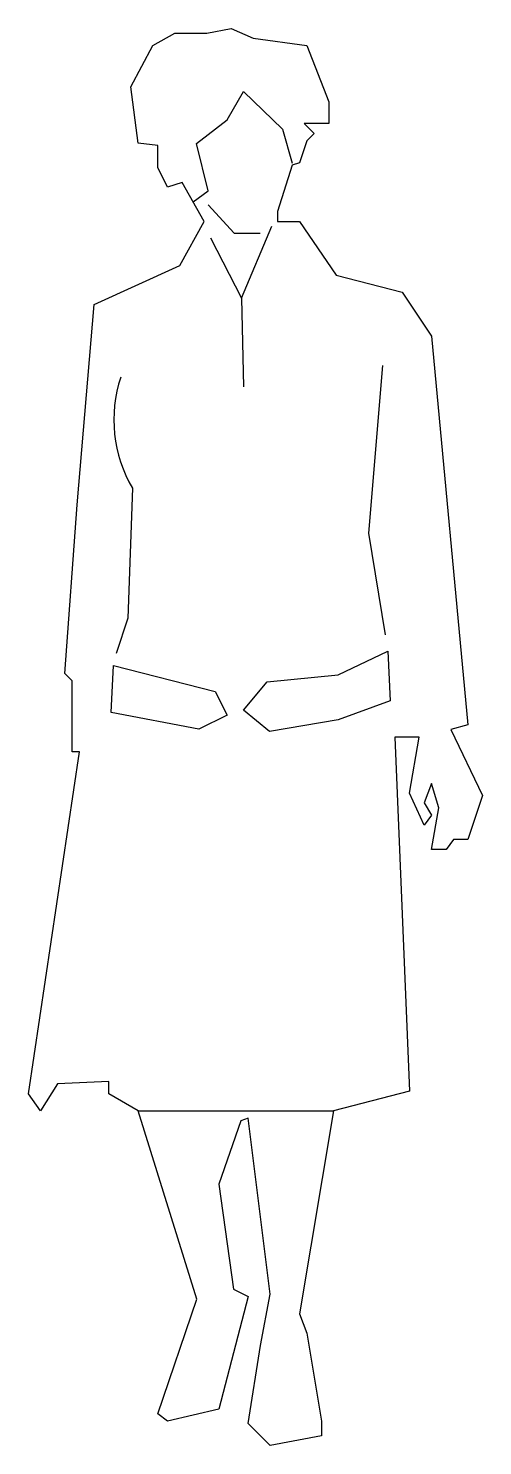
# Model space of a CAD drawing. Extents: x 1.35 to 1.9, y 13.28 to 14.98.
import ezdxf

# ---------------------------------------------------------------- set-up
doc = ezdxf.new("R2010")
doc.units = 0
doc.layers.get('0').update_dxf_attribs({"linetype": 'CONTINUOUS'})

msp = doc.modelspace()

# ---------------------------------------------------------------- linework, layer by layer
at = {"color": 0, "linetype": 'CONTINUOUS'}
msp.add_lwpolyline([(1.5096, 14.8106), (1.5096, 14.837), (1.4861, 14.8399), (1.4773, 14.9073), (1.5037, 14.9571), (1.5301, 14.9718), (1.5682, 14.9718), (1.5975, 14.9776), (1.6238, 14.9659), (1.6238, 14.9659), (1.6883, 14.9571), (1.7146, 14.8897), (1.7146, 14.8634), (1.6853, 14.8634), (1.6971, 14.8516), (1.6883, 14.8429), (1.6795, 14.8165), (1.6707, 14.8136), (1.6531, 14.7579), (1.6531, 14.7462), (1.6795, 14.7462), (1.7234, 14.6817), (1.8025, 14.6612), (1.8377, 14.6085), (1.8816, 14.1427), (1.8611, 14.1368), (1.8992, 14.0577), (1.8816, 14.005), (1.8641, 14.005), (1.8553, 13.9932), (1.8377, 13.9932), (1.8465, 14.043), (1.8377, 14.0723), (1.8289, 14.0489), (1.8377, 14.0343), (1.8289, 14.0225), (1.8113, 14.0606), (1.823, 14.128), (1.7937, 14.128), (1.8113, 13.7032), (1.7205, 13.6798), (1.6795, 13.4366), (1.6883, 13.4132), (1.7059, 13.3077), (1.7059, 13.2901), (1.6443, 13.2784), (1.618, 13.3048), (1.6326, 13.3985), (1.6443, 13.46), (1.618, 13.671), (1.6092, 13.668), (1.5828, 13.5919), (1.6004, 13.4659), (1.618, 13.4571), (1.5828, 13.3223), (1.5213, 13.3077), (1.5096, 13.3165), (1.5564, 13.4542), (1.4861, 13.6798), (1.451, 13.7003), (1.451, 13.7149), (1.3894, 13.712), (1.3689, 13.6798), (1.3543, 13.7003), (1.4158, 14.1104), (1.407, 14.1104), (1.407, 14.1954), (1.3982, 14.2042), (1.4129, 14.4063), (1.4334, 14.6466), (1.5359, 14.6934), (1.5652, 14.7462), (1.5389, 14.793), (1.5213, 14.7872)], close=True, dxfattribs=at)
at = {"color": 0}
for points in [[(1.552, 14.7696), (1.57, 14.783), (1.5558, 14.8397), (1.5926, 14.868), (1.6125, 14.902), (1.6593, 14.8566), (1.6707, 14.8161)], [(1.57, 14.766), (1.6011, 14.7321), (1.6323, 14.7321)], [(1.5728, 14.7264), (1.6098, 14.654), (1.6465, 14.7405)], [(1.6098, 14.654), (1.6125, 14.548)], [(1.7825, 14.2506), (1.7626, 14.3724), (1.7796, 14.5735)], [(1.4793, 14.4262), (1.4736, 14.2705), (1.4595, 14.228)], [(1.4861, 13.6798), (1.7205, 13.6798)]]:
    msp.add_lwpolyline(points, dxfattribs=at)
for points in [[(1.6125, 14.16), (1.6408, 14.194), (1.7258, 14.2025), (1.7853, 14.2308), (1.7881, 14.1713), (1.7258, 14.1487), (1.6436, 14.1345)], [(1.4566, 14.2138), (1.5785, 14.1827), (1.5926, 14.1543), (1.5586, 14.1374), (1.4538, 14.1572)]]:
    msp.add_lwpolyline(points, close=True, dxfattribs=at)
msp.add_arc((1.6194, 14.5084), 0.1625, 161.7532, 210.398, dxfattribs=at)

doc.saveas('drawing.dxf')
